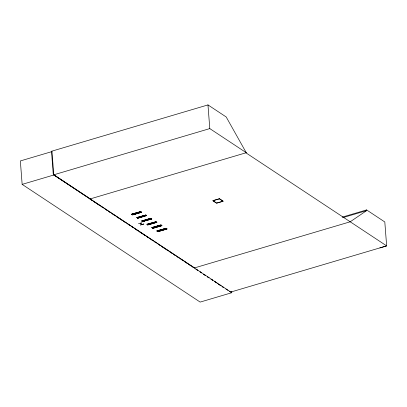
<?xml version="1.0" encoding="UTF-8"?>
<svg xmlns="http://www.w3.org/2000/svg" width="407" height="407" viewBox="0 0 407 407"><rect width="100%" height="100%" fill="white"/><g stroke="black" fill="none" stroke-linecap="round" stroke-linejoin="round"><path stroke-width="0.61" d="M141.967 222.715L138.502 223.636M140.832 211.665L131.685 214.306L140.903 211.711M132.631 214.947L141.697 212.184L132.448 214.825M136.879 217.669L145.884 214.998M141.626 212.21L132.484 214.85M137.622 218.183L146.683 215.542M150.895 218.238L141.682 220.909L142.007 221.128L151.145 218.473L141.875 221.057M142.481 221.393L151.633 218.752L142.486 221.327L142.608 221.556M142.628 221.566L151.887 218.986L142.491 221.393M146.703 215.568L137.668 218.289L137.368 218.086L146.561 215.328L137.485 218.162M151.582 218.788L142.547 221.51M147.558 224.75L147.807 224.985L156.944 222.329L156.68 222.019L147.482 224.766L147.736 224.873M161.014 224.929L151.862 227.508L152.116 227.823M155.901 221.622L156.191 221.825L146.988 224.349M152.615 228.093L161.737 225.366L162.001 225.676L152.854 228.337M157.621 231.476L166.982 228.897M166.87 228.907L157.926 231.675L167.063 229.019L166.799 228.714L157.677 231.441M157.046 231.079L166.321 228.51L157.173 231.171L156.919 230.855L166.142 228.388M140.542 223.346L140.222 223.28L142.038 224.522M350.208 221.79L366.641 210.602L366.59 209.915L342.211 217.14M379.889 247.914L386.65 245.889L384.808 221.968L366.59 209.915M229.573 291.407L230.627 292.104L386.65 245.889L245.874 152.803L246.24 152.691L226.195 116.967L207.972 104.914L51.954 151.129L53.79 175.005L231.802 292.714L231.705 291.448M51.984 151.572L20.35 160.943L22.151 184.376L200.163 302.086L231.802 292.714M89.85 199.018L246.266 152.706L209.793 128.597L53.775 174.812L194.551 267.898M22.151 184.376L53.79 175.005M342.928 217.623L366.641 210.602M194.185 268.004L350.575 221.683M131.705 214.321L140.959 211.671L140.7 211.564M131.878 214.443L141.025 211.782M136.62 217.562L146.016 215.018L136.818 217.709M141.804 220.996L150.951 218.361M141.997 221.133L151.134 218.483M146.8 224.226L156.135 221.708L147.069 224.471M147.604 224.852L156.751 222.217M147.66 224.888L156.802 222.247M151.923 227.686L160.943 224.959M151.943 227.701L161.192 225.056M152.106 227.813L161.248 225.173L152.055 227.706M156.919 230.917L166.071 228.276M156.98 231.034L166.234 228.388M140.43 224.959L143.824 223.992M142.155 224.471L140.405 223.25M90.379 199.364L92.496 200.768M93.559 201.465L96.205 203.22M97.263 203.917L99.384 205.321M100.972 206.369L103.088 207.774M105.21 209.173L106.797 210.221M108.918 211.625L110.506 212.673M112.622 214.077L115.273 215.827M116.331 216.524L118.976 218.279M120.04 218.976L122.685 220.726M123.743 221.428L125.865 222.827M127.981 224.232L129.574 225.28M131.69 226.684L133.277 227.732M135.399 229.136L138.044 230.886M139.102 231.583L141.753 233.338M142.811 234.035L145.462 235.785M146.52 236.487L148.636 237.886M150.758 239.291L152.345 240.339M154.462 241.743L156.054 242.791M158.17 244.195L159.758 245.243M161.879 246.642L164.525 248.397M165.583 249.094L168.233 250.844M169.292 251.546L171.942 253.296M173.53 254.35L175.117 255.398M177.238 256.802L178.826 257.85M180.942 259.249L182.534 260.302M184.651 261.701L187.301 263.456M188.36 264.153L191.005 265.903M192.068 266.605L193.656 267.658M195.767 269.052L197.883 270.452M201.577 272.894L199.995 271.845L201.551 272.904M203.693 274.293L205.276 275.341M207.387 276.74L208.974 277.783M211.085 279.182L212.673 280.23M214.784 281.629L217.424 283.374M218.483 284.071L221.123 285.816M222.176 286.518L223.234 287.215M225.875 288.96L227.986 290.359M90.217 198.906L53.261 174.349L51.475 151.109M196.291 269.403L197.868 270.457M203.658 274.303L205.235 275.351M207.341 276.75L208.923 277.798M211.024 279.197L212.607 280.25M214.713 281.649L216.29 282.697M218.396 284.096L219.973 285.144M222.08 286.543L223.133 287.245M143.813 224.033L140.446 224.995M161.742 225.427L152.6 228.022L161.935 225.564L152.864 228.327M141.509 212.047L132.311 214.738M140.766 211.538L131.624 214.128L131.751 214.352M207.972 104.914L209.793 128.597M219.475 198.713L212.764 200.697L216.56 203.205L223.265 201.221L219.475 198.713M219.393 198.835L213.059 200.712L216.641 203.083L222.975 201.206L219.393 198.835"/></g></svg>
